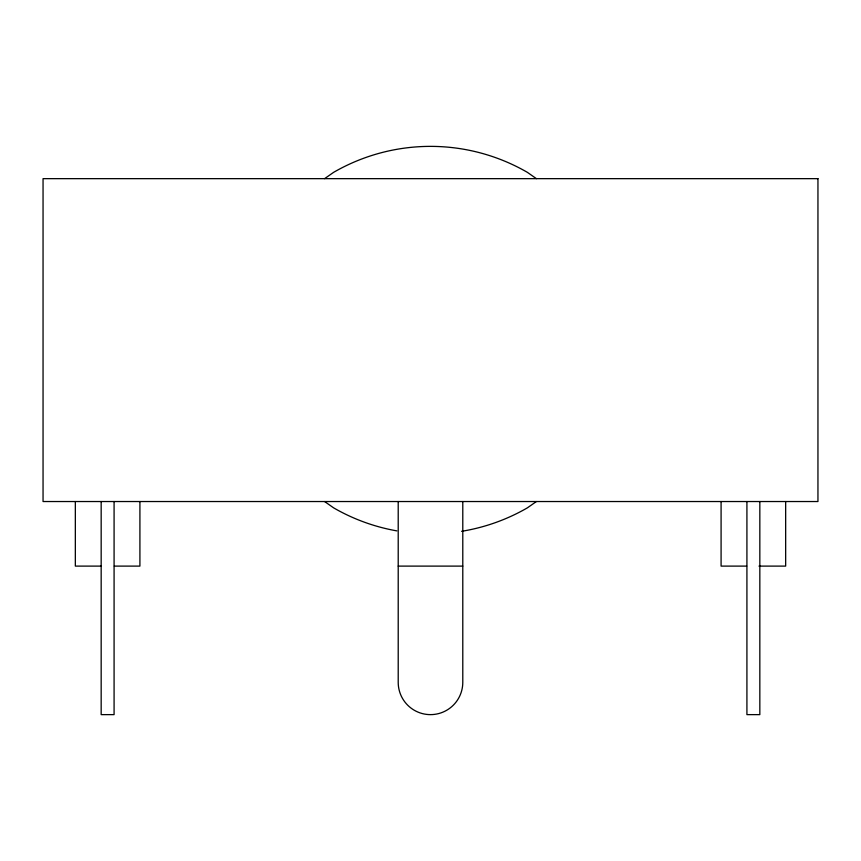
<?xml version="1.0" encoding="UTF-8"?>
<svg xmlns="http://www.w3.org/2000/svg" width="861" height="861" viewBox="0 0 861 861"><rect width="100%" height="100%" fill="white"/><g stroke="black" fill="none" stroke-linecap="round" stroke-linejoin="round"><path stroke-width="1.29" d="M324.597 178.657L333.637 172.329A193.725 193.725 0 0 1 527.362 172.329L536.403 178.657M536.403 501.532L527.362 507.861A193.725 193.725 0 0 1 461.582 531.312M100.931 566.107L75.337 566.107L75.337 501.532M114.319 566.107L139.912 566.107L139.912 501.532M398.212 566.107L462.787 566.107M746.681 566.107L721.087 566.107L721.087 501.532M758.982 566.107L785.662 566.107L785.662 501.532M324.597 501.532L333.637 507.861A193.725 193.725 0 0 0 396.856 530.882M759.832 501.532L759.832 714.63L746.917 714.63L746.917 501.532M462.787 501.532L462.787 682.342A32.287 32.287 0 0 1 430.5 714.63A32.287 32.287 0 0 1 398.212 682.342L398.212 501.532M114.082 501.532L114.082 714.63L101.167 714.63L101.167 501.532M817.95 178.657L43.05 178.657L43.05 501.532L817.95 501.532L817.95 178.657"/></g></svg>
